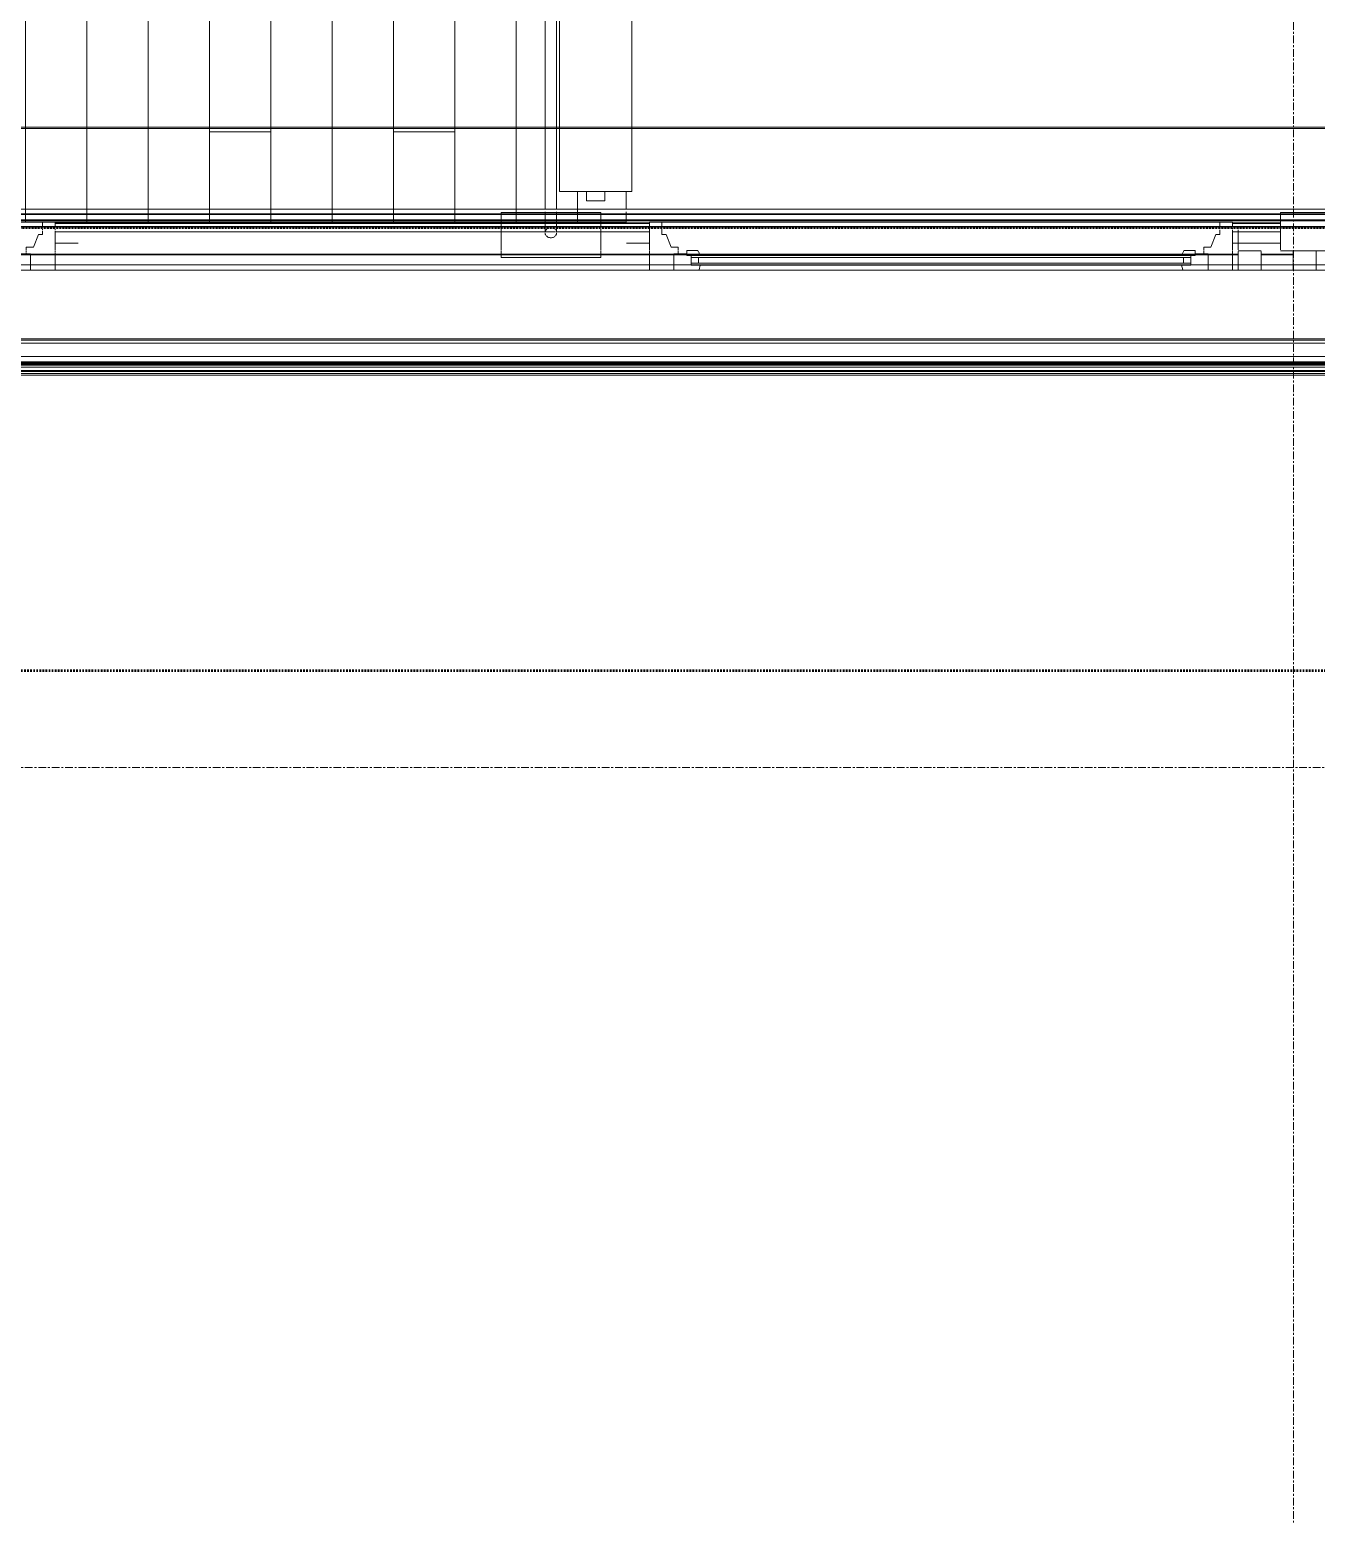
# Model space of a CAD drawing. Header units: inches. Extents: x -4235 to -464, y 9767 to 12269.
# Drawn here: x -2255.8 to -2171.8, y 10767.5 to 10864.3 of the extents above; entities that cross this region are included whole.
import ezdxf

# ---------------------------------------------------------------- set-up
doc = ezdxf.new("R2010")
doc.units = ezdxf.units.IN
doc.header["$MEASUREMENT"] = 0
doc.linetypes.add('Dash 1_16_', pattern=[0.125, 0.0625, -0.0625])
doc.linetypes.add('Grid Line 1_2_', pattern=[0.875, 0.5, -0.125, 0.125, -0.125])
for name, color, linetype, lineweight in [('A-FLOR-1', 192, 'Continuous', 9), ('A-FLOR-HRAL', 11, 'Continuous', 9), ('A-FLOR-PATT-1', 9, 'Continuous', 9), ('A-GLAZ-1', 151, 'Continuous', 9), ('A-GLAZ-2', 151, 'Continuous', 20), ('A-GLAZ-CWMG', 51, 'Continuous', 9), ('A-ROOF-1', 10, 'Dash 1_16_', 9), ('A-WALL-1', 113, 'Continuous', 9), ('C-PROP-LINE-1', 91, 'Dash 1_16_', 50), ('S-GRID-1', 1, 'Grid Line 1_2_', 9)]:
    doc.layers.add(name, color=color, linetype=linetype, lineweight=lineweight)

# ---------------------------------------------------------------- blocks, each defined once
blk = doc.blocks.new('Basic Wall _ EXT - FIBER CEMENT - LARGE - ___-2505166-BACKGROUND - ROOF PLAN')
at = {"layer": 'A-WALL-1'}
for p, q in [((-2225.02, 10851.714), (-2254.112, 10851.714)), ((-2225.02, 10851.714), (-2254.112, 10851.714)), ((-2254.112, 10851.682), (-2225.02, 10851.682)), ((-2225.02, 10851.682), (-2254.112, 10851.682)), ((-2224.916, 10851.714), (-2224.994, 10851.714)), ((-2224.916, 10851.714), (-2224.994, 10851.714)), ((-2224.993, 10851.682), (-2224.916, 10851.682)), ((-2224.916, 10851.682), (-2224.993, 10851.682)), ((-2222.144, 10851.714), (-2224.909, 10851.714)), ((-2222.144, 10851.714), (-2224.909, 10851.714)), ((-2224.909, 10851.682), (-2222.144, 10851.682)), ((-2222.144, 10851.682), (-2224.909, 10851.682)), ((-2222.035, 10851.714), (-2222.094, 10851.714)), ((-2222.035, 10851.714), (-2222.094, 10851.714)), ((-2222.094, 10851.682), (-2222.035, 10851.682)), ((-2222.035, 10851.682), (-2222.094, 10851.682)), ((-2221.957, 10851.714), (-2222.035, 10851.714)), ((-2221.957, 10851.714), (-2222.035, 10851.714)), ((-2222.035, 10851.682), (-2221.957, 10851.682)), ((-2221.957, 10851.682), (-2222.035, 10851.682)), ((-2221.867, 10851.714), (-2221.957, 10851.714)), ((-2221.867, 10851.714), (-2221.957, 10851.714)), ((-2221.957, 10851.682), (-2221.867, 10851.682)), ((-2221.867, 10851.682), (-2221.957, 10851.682)), ((-2221.77, 10851.714), (-2221.867, 10851.714)), ((-2221.77, 10851.714), (-2221.867, 10851.714)), ((-2221.867, 10851.682), (-2221.77, 10851.682)), ((-2221.77, 10851.682), (-2221.867, 10851.682)), ((-2221.673, 10851.714), (-2221.77, 10851.714)), ((-2221.673, 10851.714), (-2221.77, 10851.714)), ((-2221.77, 10851.682), (-2221.673, 10851.682)), ((-2221.673, 10851.682), (-2221.77, 10851.682)), ((-2221.583, 10851.714), (-2221.672, 10851.714)), ((-2221.583, 10851.714), (-2221.672, 10851.714)), ((-2221.672, 10851.682), (-2221.582, 10851.682)), ((-2221.582, 10851.682), (-2221.672, 10851.682)), ((-2221.505, 10851.714), (-2221.578, 10851.714)), ((-2221.505, 10851.714), (-2221.578, 10851.714)), ((-2221.569, 10851.682), (-2221.505, 10851.682)), ((-2221.505, 10851.682), (-2221.569, 10851.682)), ((-2221.445, 10851.714), (-2221.504, 10851.714)), ((-2221.445, 10851.714), (-2221.504, 10851.714)), ((-2221.504, 10851.682), (-2221.445, 10851.682)), ((-2221.445, 10851.682), (-2221.504, 10851.682)), ((-2218.63, 10851.714), (-2221.395, 10851.714)), ((-2218.63, 10851.714), (-2221.395, 10851.714)), ((-2221.395, 10851.682), (-2218.63, 10851.682)), ((-2218.63, 10851.682), (-2221.395, 10851.682)), ((-2218.52, 10851.714), (-2218.605, 10851.714)), ((-2218.52, 10851.714), (-2218.605, 10851.714)), ((-2218.604, 10851.682), (-2218.52, 10851.682)), ((-2218.52, 10851.682), (-2218.604, 10851.682)), ((-2215.335, 10851.714), (-2218.52, 10851.714)), ((-2215.335, 10851.714), (-2218.52, 10851.714)), ((-2218.52, 10851.682), (-2215.335, 10851.682)), ((-2215.335, 10851.682), (-2218.52, 10851.682)), ((-2174.186, 10851.714), (-2177.312, 10851.714)), ((-2174.186, 10851.714), (-2177.312, 10851.714)), ((-2177.312, 10851.682), (-2174.186, 10851.682)), ((-2174.186, 10851.682), (-2177.312, 10851.682)), ((-2225.02, 10849.671), (-2254.112, 10849.671)), ((-2225.02, 10849.671), (-2254.112, 10849.671)), ((-2254.112, 10849.639), (-2225.02, 10849.639)), ((-2225.02, 10849.639), (-2254.112, 10849.639)), ((-2224.917, 10849.671), (-2225.02, 10849.671)), ((-2224.917, 10849.671), (-2225.02, 10849.671)), ((-2225.02, 10849.639), (-2224.916, 10849.639)), ((-2224.916, 10849.639), (-2225.02, 10849.639)), ((-2224.609, 10849.671), (-2224.909, 10849.671)), ((-2224.609, 10849.671), (-2224.909, 10849.671)), ((-2224.909, 10849.639), (-2224.606, 10849.639)), ((-2224.606, 10849.639), (-2224.909, 10849.639)), ((-2224.107, 10849.671), (-2224.584, 10849.671)), ((-2224.107, 10849.671), (-2224.584, 10849.671)), ((-2224.584, 10849.639), (-2224.102, 10849.639)), ((-2224.102, 10849.639), (-2224.584, 10849.639)), ((-2218.995, 10849.671), (-2224.068, 10849.671)), ((-2218.995, 10849.671), (-2224.068, 10849.671)), ((-2224.068, 10849.639), (-2218.989, 10849.639)), ((-2218.989, 10849.639), (-2224.068, 10849.639)), ((-2218.655, 10849.671), (-2218.955, 10849.671)), ((-2218.655, 10849.671), (-2218.955, 10849.671)), ((-2218.955, 10849.639), (-2218.652, 10849.639)), ((-2218.652, 10849.639), (-2218.955, 10849.639)), ((-2218.528, 10849.671), (-2218.63, 10849.671)), ((-2218.528, 10849.671), (-2218.63, 10849.671)), ((-2218.63, 10849.639), (-2218.527, 10849.639)), ((-2218.527, 10849.639), (-2218.63, 10849.639)), ((-2215.335, 10849.671), (-2218.528, 10849.671)), ((-2215.335, 10849.671), (-2218.528, 10849.671)), ((-2218.527, 10849.639), (-2215.335, 10849.639)), ((-2215.335, 10849.639), (-2218.527, 10849.639)), ((-2176.936, 10849.671), (-2177.312, 10849.671)), ((-2176.936, 10849.671), (-2177.312, 10849.671)), ((-2177.312, 10849.639), (-2176.936, 10849.639)), ((-2176.936, 10849.639), (-2177.312, 10849.639)), ((-2173.342, 10849.671), (-2175.436, 10849.671)), ((-2173.342, 10849.671), (-2175.436, 10849.671)), ((-2175.436, 10849.639), (-2173.342, 10849.639)), ((-2173.342, 10849.639), (-2175.436, 10849.639))]:
    blk.add_line(p, q, dxfattribs=at)
blk = doc.blocks.new('Basic Wall _ EXT - FIBER CEMENT - LARGE - ___-2162459-BACKGROUND - ROOF PLAN')
at = {"layer": 'A-WALL-1'}
for p, q in [((-2067.924, 10852.599), (-2533.319, 10852.599)), ((-2067.924, 10852.296), (-2533.319, 10852.296)), ((-2174.186, 10852.296), (-2533.319, 10852.296)), ((-2174.186, 10852.281), (-2533.319, 10852.281)), ((-2174.186, 10852.264), (-2533.319, 10852.264)), ((-2067.924, 10852.264), (-2533.319, 10852.264)), ((-2174.186, 10852.257), (-2533.319, 10852.257)), ((-2176.936, 10849.671), (-2530.444, 10849.671)), ((-2176.936, 10849.671), (-2530.444, 10849.671)), ((-2530.444, 10849.639), (-2176.936, 10849.639)), ((-2176.936, 10849.639), (-2530.444, 10849.639)), ((-2173.342, 10849.671), (-2175.436, 10849.671)), ((-2173.342, 10849.671), (-2175.436, 10849.671)), ((-2175.436, 10849.639), (-2173.342, 10849.639)), ((-2173.342, 10849.639), (-2175.436, 10849.639))]:
    blk.add_line(p, q, dxfattribs=at)
blk = doc.blocks.new('Basic Wall _ EXT - FIBER CEMENT - SMALL - ___-2145933-BACKGROUND - ROOF PLAN')
at = {"layer": 'A-WALL-1'}
for p, q in [((-3394.939, 10857.875), (-2061.814, 10857.875)), ((-2061.814, 10857.875), (-3394.939, 10857.875)), ((-2061.735, 10857.953), (-3394.86, 10857.953)), ((-2061.735, 10857.953), (-3394.86, 10857.953)), ((-2068.295, 10851.393), (-3401.42, 10851.393)), ((-2068.295, 10851.393), (-3401.42, 10851.393)), ((-2068.216, 10851.472), (-3401.341, 10851.472)), ((-2067.837, 10851.851), (-3400.962, 10851.851)), ((-2067.77, 10851.918), (-3400.895, 10851.918)), ((-2070.722, 10848.966), (-3403.847, 10848.966)), ((-2077.174, 10848.966), (-3401.424, 10848.966)), ((-3408.952, 10843.861), (-2075.827, 10843.861)), ((-2075.827, 10843.861), (-3408.952, 10843.861)), ((-2075.623, 10844.065), (-3408.748, 10844.065)), ((-2075.623, 10844.065), (-3408.748, 10844.065)), ((-2075.545, 10844.144), (-3408.67, 10844.144)), ((-2075.545, 10844.144), (-3408.67, 10844.144)), ((-3410.521, 10842.292), (-2077.396, 10842.292)), ((-3410.374, 10842.44), (-2077.249, 10842.44)), ((-2077.238, 10842.45), (-3410.363, 10842.45)), ((-2077.204, 10842.485), (-3410.329, 10842.485)), ((-2077.176, 10842.512), (-3410.301, 10842.512)), ((-2077.171, 10842.518), (-3410.296, 10842.518)), ((-2077.168, 10842.52), (-3410.293, 10842.52)), ((-2077.107, 10842.582), (-3410.232, 10842.582)), ((-2077.096, 10842.593), (-3410.221, 10842.593)), ((-2077.049, 10842.639), (-3410.174, 10842.639)), ((-3409.822, 10842.991), (-2076.697, 10842.991)), ((-2076.697, 10842.991), (-3409.822, 10842.991)), ((-2077.908, 10841.78), (-3411.033, 10841.78)), ((-2077.798, 10841.89), (-3410.923, 10841.89)), ((-2077.671, 10842.017), (-3410.796, 10842.017)), ((-2077.604, 10842.084), (-3410.729, 10842.084))]:
    blk.add_line(p, q, dxfattribs=at)
blk = doc.blocks.new('Rectangular Mullion - Stud - Vertical-V122-BACKGROUND - ROOF PLAN')
at = {"layer": 'A-GLAZ-CWMG'}
for p, q in [((-1.5, -1.5), (-1.5, -1.827)), ((-1.5, -1.827), (-1.5, -2.652)), ((0, -1.827), (0, -1.5)), ((0, -2.652), (0, -1.827)), ((-1.5, -2.657), (-1.5, -2.711)), ((-1.5, -2.75), (0, -2.75)), ((0, -2.711), (0, -2.657))]:
    blk.add_line(p, q, dxfattribs=at)
blk = doc.blocks.new('Rectangular Mullion - Stud - Vertical-V123-BACKGROUND - ROOF PLAN')
at = {"layer": 'A-GLAZ-CWMG'}
for p, q in [((0, -1.827), (0, -1.5)), ((0, -2.652), (0, -1.827)), ((1.5, -1.5), (1.5, -1.827)), ((1.5, -1.827), (1.5, -2.652)), ((0, -2.711), (0, -2.657)), ((1.5, -2.75), (0, -2.75)), ((1.5, -2.657), (1.5, -2.711))]:
    blk.add_line(p, q, dxfattribs=at)
blk = doc.blocks.new('Rectangular Mullion - Profile_Polycarbonate_Upper and left-1997934-BACKGROUND - ROOF PLAN')
at = {"layer": 'A-GLAZ-CWMG'}
for p, q in [((-2174.186, 10852.296), (-2174.186, 10852.389)), ((-2072.174, 10852.389), (-2174.186, 10852.389)), ((-2174.186, 10851.918), (-2174.186, 10852.296)), ((-2072.174, 10852.389), (-2072.174, 10852.296)), ((-2072.174, 10852.296), (-2072.174, 10851.918)), ((-2174.186, 10851.509), (-2174.186, 10851.918)), ((-2174.186, 10851.301), (-2174.186, 10851.349)), ((-2174.186, 10851.239), (-2174.186, 10851.284)), ((-2174.186, 10851.176), (-2174.186, 10851.234)), ((-2174.186, 10851.116), (-2174.186, 10851.171)), ((-2174.186, 10851.063), (-2174.186, 10851.112)), ((-2174.186, 10849.955), (-2174.186, 10851.059)), ((-2072.174, 10851.918), (-2072.174, 10851.509)), ((-2072.174, 10851.354), (-2072.174, 10851.297)), ((-2072.174, 10851.297), (-2072.174, 10851.235)), ((-2072.174, 10851.234), (-2072.174, 10851.172)), ((-2072.174, 10851.171), (-2072.174, 10851.112)), ((-2072.174, 10851.112), (-2072.174, 10851.059)), ((-2072.174, 10851.059), (-2072.174, 10849.906)), ((-2174.186, 10849.889), (-2173.342, 10849.889)), ((-2171.842, 10849.889), (-2153.658, 10849.889)), ((-2152.158, 10849.889), (-2133.975, 10849.889)), ((-2132.475, 10849.889), (-2114.291, 10849.889)), ((-2112.791, 10849.889), (-2094.607, 10849.889)), ((-2093.107, 10849.889), (-2077.174, 10849.889)), ((-2077.131, 10849.889), (-2076.424, 10849.889))]:
    blk.add_line(p, q, dxfattribs=at)
blk = doc.blocks.new('Window-Double_Hung-Andersen-400_Series-Tilt_Wash - DOUBLE HUNG - COTTAGE - 3RD FLOOR-V128-BACKGROUND - ROOF PLAN')
at = {"layer": 'A-GLAZ-1'}
for p, q in [((-16.293, 2.5), (-15.699, 2.5)), ((-16.293, 2.125), (-15.699, 2.125)), ((-15.824, 2.5), (-15.824, 2.125)), ((-15.699, 2.625), (15.699, 2.625)), ((-15.699, 2.5), (15.699, 2.5)), ((-15.699, 2.125), (15.699, 2.125)), ((-15.699, 2), (15.699, 2)), ((16.293, 2.5), (15.699, 2.5)), ((16.293, 2.125), (15.699, 2.125)), ((15.824, 2.5), (15.824, 2.125))]:
    blk.add_line(p, q, dxfattribs=at)
at = {"layer": 'A-GLAZ-2'}
for p, q in [((19.012, 4.812), (-19.012, 4.812)), ((-19.012, 4.812), (-19.012, 4.558)), ((-19.012, 4.345), (-19.012, 4.289)), ((-19.012, 4.283), (-19.012, 4.227)), ((-19.012, 4.22), (-19.012, 4.166)), ((-19.012, 4.16), (-19.012, 4.113)), ((-19.012, 4.107), (-19.012, 3.003)), ((-18.199, 4.812), (-18.199, 4.558)), ((-18.199, 4.345), (-18.199, 4.289)), ((-18.199, 4.283), (-18.199, 4.226)), ((-18.199, 4.22), (-18.199, 4.166)), ((-18.199, 4.16), (-18.199, 4.113)), ((-18.199, 4.107), (-18.199, 4)), ((-18.199, 4), (-17.925, 4)), ((-17.925, 4), (-17.605, 3.187)), ((17.925, 4), (17.605, 3.187)), ((18.199, 4), (17.925, 4)), ((18.199, 4.812), (18.199, 4.558)), ((18.199, 4.395), (18.199, 4.35)), ((18.199, 4.283), (18.199, 4.225)), ((18.199, 4.22), (18.199, 4.165)), ((18.199, 4.16), (18.199, 4.111)), ((18.199, 4.107), (18.199, 4)), ((19.012, 4.558), (19.012, 4.812)), ((19.012, 4.35), (19.012, 4.396)), ((19.012, 4.225), (19.012, 4.283)), ((19.012, 4.165), (19.012, 4.22)), ((19.012, 4.111), (19.012, 4.16)), ((19.012, 3.003), (19.012, 4.107)), ((-19.012, 3.437), (-20.512, 3.437)), ((-19.012, 2.954), (-19.012, 2.904)), ((-17.605, 3.187), (-17.137, 3.187)), ((-17.137, 3.187), (-17.137, 3.003)), ((-17.137, 2.954), (-17.137, 2.904)), ((-15.855, 2.969), (-16.574, 2.969)), ((-16.574, 2.904), (-16.574, 2.954)), ((-15.849, 2.954), (-15.827, 2.904)), ((15.849, 2.954), (15.826, 2.903)), ((15.855, 2.969), (16.574, 2.969)), ((16.574, 2.903), (16.574, 2.954)), ((17.137, 3.187), (17.137, 3.003)), ((17.605, 3.187), (17.137, 3.187)), ((17.137, 2.954), (17.137, 2.903)), ((19.012, 3.437), (20.512, 3.437)), ((19.012, 2.903), (19.012, 2.954)), ((-19.012, 2.898), (-19.012, 2.846)), ((-19.012, 2.84), (-19.012, 2.719)), ((-19.012, 2.687), (-19.012, 2.014)), ((-19.012, 2.014), (-19.012, 1.688)), ((-17.418, 2.75), (-16.574, 2.75)), ((-17.418, 2.687), (-17.418, 2.014)), ((-17.418, 2.014), (-17.418, 1.688)), ((-17.137, 2.898), (-17.137, 2.846)), ((-17.137, 2.84), (-17.137, 2.78)), ((-16.574, 2.846), (-16.574, 2.898)), ((-16.574, 2.719), (-16.574, 2.84)), ((-16.574, 2.625), (-16.574, 2.687)), ((-15.702, 2.625), (-16.574, 2.625)), ((-16.293, 2.625), (-16.293, 2.014)), ((-15.699, 2), (-16.293, 2)), ((-15.824, 2.898), (-15.801, 2.846)), ((-15.798, 2.84), (-15.744, 2.719)), ((-15.777, 1.688), (-15.699, 2)), ((-15.73, 2.687), (-15.702, 2.625)), ((15.699, 2), (16.293, 2)), ((15.777, 1.688), (15.699, 2)), ((15.73, 2.687), (15.702, 2.625)), ((15.702, 2.625), (16.574, 2.625)), ((15.798, 2.84), (15.762, 2.76)), ((15.824, 2.898), (15.8, 2.845)), ((16.293, 2.625), (16.293, 2.014)), ((16.574, 2.845), (16.574, 2.898)), ((16.574, 2.759), (16.574, 2.84)), ((17.418, 2.75), (16.574, 2.75)), ((16.574, 2.625), (16.574, 2.687)), ((17.137, 2.898), (17.137, 2.844)), ((17.137, 2.84), (17.137, 2.759)), ((17.418, 2.687), (17.418, 2.014)), ((17.418, 2.014), (17.418, 1.688)), ((19.012, 2.844), (19.012, 2.898)), ((19.012, 2.758), (19.012, 2.84)), ((19.012, 2.014), (19.012, 2.687)), ((19.012, 1.688), (19.012, 2.014))]:
    blk.add_line(p, q, dxfattribs=at)
blk = doc.blocks.new('Window-Double_Hung-Andersen-400_Series-Tilt_Wash - DOUBLE HUNG - COTTAGE - 3RD FLOOR-V141-BACKGROUND - ROOF PLAN')
at = {"layer": 'A-GLAZ-1'}
for p, q in [((-16.293, -2.125), (-15.699, -2.125)), ((-16.293, -2.5), (-15.699, -2.5)), ((-15.824, -2.5), (-15.824, -2.147)), ((-15.699, -2), (15.699, -2)), ((-15.699, -2.125), (15.699, -2.125)), ((-15.699, -2.5), (15.699, -2.5)), ((-15.699, -2.625), (15.699, -2.625)), ((16.293, -2.125), (15.699, -2.125)), ((16.293, -2.5), (15.699, -2.5)), ((15.824, -2.5), (15.824, -2.125))]:
    blk.add_line(p, q, dxfattribs=at)
at = {"layer": 'A-GLAZ-2'}
for p, q in [((-19.012, -2.014), (-19.012, -1.688)), ((-17.418, -2.014), (-17.418, -1.688)), ((-15.777, -1.688), (-15.699, -2)), ((15.777, -1.688), (15.699, -2)), ((17.418, -2.014), (17.418, -1.688)), ((19.012, -1.688), (19.012, -2.014)), ((-19.012, -2.688), (-19.012, -2.014)), ((-19.012, -2.804), (-19.012, -2.719)), ((-19.012, -2.898), (-19.012, -2.848)), ((-17.418, -2.688), (-17.418, -2.014)), ((-17.418, -2.75), (-16.574, -2.75)), ((-17.137, -2.805), (-17.137, -2.75)), ((-17.137, -2.898), (-17.137, -2.848)), ((-16.574, -2.625), (-16.574, -2.688)), ((-15.702, -2.625), (-16.574, -2.625)), ((-16.574, -2.719), (-16.574, -2.805)), ((-16.574, -2.848), (-16.574, -2.898)), ((-15.699, -2), (-16.293, -2)), ((-16.293, -2.625), (-16.293, -2.014)), ((-15.824, -2.898), (-15.802, -2.848)), ((-15.783, -2.806), (-15.744, -2.719)), ((-15.73, -2.688), (-15.702, -2.625)), ((15.699, -2), (16.293, -2)), ((15.73, -2.688), (15.702, -2.625)), ((15.702, -2.625), (16.574, -2.625)), ((15.791, -2.825), (15.744, -2.719)), ((15.824, -2.898), (15.802, -2.849)), ((16.293, -2.625), (16.293, -2.014)), ((16.574, -2.625), (16.574, -2.688)), ((16.574, -2.719), (16.574, -2.825)), ((17.418, -2.75), (16.574, -2.75)), ((16.574, -2.849), (16.574, -2.898)), ((17.137, -2.826), (17.137, -2.75)), ((17.137, -2.898), (17.137, -2.849)), ((17.418, -2.688), (17.418, -2.014)), ((19.012, -2.014), (19.012, -2.688)), ((19.012, -2.719), (19.012, -2.827)), ((19.012, -2.849), (19.012, -2.898)), ((-19.012, -3.437), (-20.512, -3.437)), ((-19.012, -2.954), (-19.012, -2.906)), ((-19.012, -4.107), (-19.012, -3.003)), ((-17.925, -4), (-17.605, -3.187)), ((-17.605, -3.187), (-17.137, -3.187)), ((-17.137, -2.954), (-17.137, -2.906)), ((-17.137, -3.187), (-17.137, -3.003)), ((-16.574, -2.906), (-16.574, -2.954)), ((-15.855, -2.969), (-16.574, -2.969)), ((-15.849, -2.954), (-15.828, -2.906)), ((15.849, -2.954), (15.828, -2.907)), ((15.855, -2.969), (16.574, -2.969)), ((16.574, -2.907), (16.574, -2.954)), ((17.137, -2.954), (17.137, -2.908)), ((17.137, -3.187), (17.137, -3.003)), ((17.605, -3.187), (17.137, -3.187)), ((17.925, -4), (17.605, -3.187)), ((19.012, -2.908), (19.012, -2.954)), ((19.012, -3.003), (19.012, -4.107)), ((19.012, -3.437), (20.512, -3.437)), ((-19.012, -4.16), (-19.012, -4.114)), ((-19.012, -4.22), (-19.012, -4.168)), ((-19.012, -4.345), (-19.012, -4.291)), ((-19.012, -4.812), (-19.012, -4.558)), ((19.012, -4.812), (-19.012, -4.812)), ((-18.199, -4), (-17.925, -4)), ((-18.199, -4.107), (-18.199, -4)), ((-18.199, -4.16), (-18.199, -4.114)), ((-18.199, -4.22), (-18.199, -4.168)), ((-18.199, -4.345), (-18.199, -4.291)), ((-18.199, -4.812), (-18.199, -4.558)), ((18.199, -4), (17.925, -4)), ((18.199, -4.107), (18.199, -4)), ((18.199, -4.283), (18.199, -4.23)), ((18.199, -4.345), (18.199, -4.293)), ((18.199, -4.812), (18.199, -4.558)), ((19.012, -4.23), (19.012, -4.283)), ((19.012, -4.293), (19.012, -4.345)), ((19.012, -4.358), (19.012, -4.402)), ((19.012, -4.558), (19.012, -4.812))]:
    blk.add_line(p, q, dxfattribs=at)
blk = doc.blocks.new('Railing - Baluster_01-V162-BACKGROUND - ROOF PLAN')
at = {"layer": 'A-FLOR-HRAL'}
for p, q in [((-0.591, 1.181), (0.591, 1.181)), ((-0.591, 0.591), (-0.591, 1.181)), ((0.591, 1.181), (0.591, 0.591))]:
    blk.add_line(p, q, dxfattribs=at)
blk = doc.blocks.new('Railing - Railing-2700266-BACKGROUND - ROOF PLAN')
at = {"layer": 'A-FLOR-HRAL'}
for p, q in [((-2216.487, 10917.002), (-2330.536, 10917.002)), ((-2330.536, 10917.002), (-2330.536, 10857.953)), ((-2216.487, 10857.953), (-2216.487, 10917.002)), ((-2325.812, 10912.277), (-2221.211, 10912.277)), ((-2325.812, 10857.953), (-2325.812, 10912.277)), ((-2221.211, 10912.277), (-2221.211, 10857.953)), ((-2330.536, 10857.953), (-2330.536, 10857.875)), ((-2330.536, 10857.875), (-2330.536, 10853.752)), ((-2325.812, 10857.875), (-2325.812, 10857.953)), ((-2325.812, 10853.752), (-2325.812, 10857.875)), ((-2221.211, 10857.953), (-2221.211, 10857.875)), ((-2221.211, 10857.875), (-2221.211, 10853.752)), ((-2216.487, 10857.875), (-2216.487, 10857.953)), ((-2216.487, 10853.752), (-2216.487, 10857.875)), ((-2330.064, 10853.752), (-2330.536, 10853.752)), ((-2326.284, 10853.752), (-2330.064, 10853.752)), ((-2325.812, 10853.752), (-2326.284, 10853.752)), ((-2220.739, 10853.752), (-2221.211, 10853.752)), ((-2216.959, 10853.752), (-2220.739, 10853.752)), ((-2216.487, 10853.752), (-2216.959, 10853.752))]:
    blk.add_line(p, q, dxfattribs=at)
for points, knots in [([(-2330.536, 10917.002), (-2330.536, 10917.002), (-2330.528, 10916.993), (-2330.501, 10916.967), (-2330.474, 10916.939), (-2330.445, 10916.911), (-2330.419, 10916.885), (-2330.391, 10916.856), (-2330.352, 10916.818), (-2330.309, 10916.775), (-2330.273, 10916.738), (-2330.235, 10916.701), (-2330.167, 10916.632), (-2330.106, 10916.57), (-2330.064, 10916.529)], [0, 0, 0, 0, 0.166667, 0.25, 0.333333, 0.416667, 0.458333, 0.5, 0.583333, 0.666667, 0.708333, 0.75, 0.833333, 1, 1, 1, 1]), ([(-2216.487, 10917.002), (-2216.487, 10917.001), (-2216.495, 10916.994), (-2216.522, 10916.967), (-2216.549, 10916.939), (-2216.578, 10916.911), (-2216.604, 10916.884), (-2216.632, 10916.857), (-2216.671, 10916.818), (-2216.714, 10916.775), (-2216.75, 10916.738), (-2216.788, 10916.701), (-2216.856, 10916.632), (-2216.918, 10916.571), (-2216.959, 10916.529)], [0, 0, 0, 0, 0.166667, 0.25, 0.333333, 0.416667, 0.458333, 0.5, 0.583333, 0.666667, 0.708333, 0.75, 0.833333, 1, 1, 1, 1]), ([(-2326.284, 10912.75), (-2326.242, 10912.708), (-2326.181, 10912.647), (-2326.103, 10912.568), (-2326.057, 10912.522), (-2326.022, 10912.487), (-2325.988, 10912.453), (-2325.957, 10912.422), (-2325.929, 10912.394), (-2325.903, 10912.368), (-2325.874, 10912.339), (-2325.847, 10912.312), (-2325.82, 10912.285), (-2325.812, 10912.277), (-2325.812, 10912.277)], [0, 0, 0, 0, 0.166667, 0.25, 0.333333, 0.375, 0.416667, 0.5, 0.541667, 0.583333, 0.666667, 0.75, 0.833333, 1, 1, 1, 1]), ([(-2220.739, 10912.75), (-2220.78, 10912.707), (-2220.842, 10912.647), (-2220.92, 10912.568), (-2220.966, 10912.522), (-2221.001, 10912.487), (-2221.035, 10912.453), (-2221.066, 10912.422), (-2221.094, 10912.394), (-2221.12, 10912.368), (-2221.149, 10912.339), (-2221.177, 10912.312), (-2221.203, 10912.285), (-2221.211, 10912.277), (-2221.211, 10912.277)], [0, 0, 0, 0, 0.166667, 0.25, 0.333333, 0.375, 0.416667, 0.5, 0.541667, 0.583333, 0.666667, 0.75, 0.833333, 1, 1, 1, 1])]:
    blk.add_open_spline(points, degree=3, knots=knots, dxfattribs=at)
at = {"rotation": 180}
blk.add_blockref('Railing - Baluster_01-V162-BACKGROUND - ROOF PLAN', (-2218.849, 10854.342), dxfattribs=at)
blk = doc.blocks.new('Walls 118 - Walls 1-2567903-BACKGROUND - ROOF PLAN')
at = {"layer": 'A-WALL-1'}
for p, q in [((-2222.145, 10912.277), (-2222.145, 10857.953)), ((-2221.395, 10857.953), (-2221.395, 10912.277)), ((-2222.145, 10857.953), (-2222.145, 10857.875)), ((-2222.145, 10857.875), (-2222.145, 10852.59)), ((-2221.395, 10857.875), (-2221.395, 10857.953)), ((-2221.395, 10852.59), (-2221.395, 10857.875)), ((-2225.02, 10852.382), (-2225.02, 10852.296)), ((-2222.611, 10852.382), (-2225.02, 10852.382)), ((-2225.02, 10852.382), (-2224.584, 10852.382)), ((-2225.02, 10852.257), (-2225.02, 10851.918)), ((-2224.584, 10852.382), (-2220.145, 10852.382)), ((-2222.148, 10852.382), (-2222.611, 10852.382)), ((-2222.145, 10852.433), (-2222.145, 10852.382)), ((-2222.145, 10852.382), (-2222.145, 10852.296)), ((-2222.145, 10852.257), (-2222.145, 10851.918)), ((-2222.038, 10852.382), (-2222.097, 10852.382)), ((-2221.96, 10852.382), (-2222.037, 10852.382)), ((-2221.869, 10852.382), (-2221.959, 10852.382)), ((-2221.771, 10852.382), (-2221.868, 10852.382)), ((-2221.673, 10852.382), (-2221.77, 10852.382)), ((-2221.581, 10852.382), (-2221.671, 10852.382)), ((-2221.503, 10852.382), (-2221.58, 10852.382)), ((-2221.443, 10852.382), (-2221.502, 10852.382)), ((-2221.395, 10852.382), (-2221.395, 10852.433)), ((-2221.395, 10852.296), (-2221.395, 10852.382)), ((-2221.395, 10851.918), (-2221.395, 10852.257)), ((-2220.145, 10852.382), (-2221.391, 10852.382)), ((-2219.471, 10852.382), (-2220.145, 10852.382)), ((-2220.145, 10852.382), (-2219.471, 10852.382)), ((-2218.63, 10852.382), (-2219.471, 10852.382)), ((-2219.471, 10852.382), (-2218.52, 10852.382)), ((-2218.52, 10852.382), (-2218.63, 10852.382)), ((-2218.52, 10852.296), (-2218.52, 10852.382)), ((-2218.52, 10851.918), (-2218.52, 10852.257)), ((-2225.02, 10851.918), (-2225.02, 10851.509)), ((-2225.02, 10851.297), (-2225.02, 10851.242)), ((-2225.02, 10851.228), (-2225.02, 10851.179)), ((-2225.02, 10851.171), (-2225.02, 10851.119)), ((-2225.02, 10851.112), (-2225.02, 10851.065)), ((-2225.02, 10851.059), (-2225.02, 10849.955)), ((-2222.145, 10851.918), (-2222.145, 10851.509)), ((-2222.145, 10851.297), (-2222.145, 10851.242)), ((-2222.145, 10851.231), (-2222.145, 10851.179)), ((-2222.145, 10851.171), (-2222.145, 10851.119)), ((-2221.395, 10851.509), (-2221.395, 10851.918)), ((-2221.395, 10851.242), (-2221.395, 10851.297)), ((-2221.395, 10851.179), (-2221.395, 10851.232)), ((-2221.395, 10851.119), (-2221.395, 10851.171)), ((-2218.52, 10851.509), (-2218.52, 10851.918)), ((-2218.52, 10851.241), (-2218.52, 10851.297)), ((-2218.52, 10851.179), (-2218.52, 10851.234)), ((-2218.52, 10851.118), (-2218.52, 10851.171)), ((-2218.52, 10851.065), (-2218.52, 10851.112)), ((-2218.52, 10849.955), (-2218.52, 10851.059)), ((-2225.02, 10849.906), (-2225.02, 10849.857)), ((-2225.02, 10849.85), (-2225.02, 10849.798)), ((-2225.02, 10849.792), (-2225.02, 10849.671)), ((-2225.02, 10849.639), (-2225.02, 10849.445)), ((-2224.909, 10849.445), (-2225.02, 10849.445)), ((-2225.02, 10849.445), (-2219.471, 10849.445)), ((-2224.584, 10849.445), (-2224.909, 10849.445)), ((-2224.068, 10849.445), (-2224.584, 10849.445)), ((-2222.611, 10849.445), (-2224.068, 10849.445)), ((-2221.77, 10849.445), (-2222.611, 10849.445)), ((-2220.145, 10849.445), (-2221.77, 10849.445)), ((-2218.52, 10849.445), (-2220.145, 10849.445)), ((-2219.471, 10849.445), (-2218.52, 10849.445)), ((-2218.52, 10849.856), (-2218.52, 10849.906)), ((-2218.52, 10849.798), (-2218.52, 10849.85)), ((-2218.52, 10849.671), (-2218.52, 10849.792)), ((-2218.52, 10849.445), (-2218.52, 10849.639))]:
    blk.add_line(p, q, dxfattribs=at)
for major_axis, start_param, end_param in [((0.375, 0), 3.173858, 3.403392), ((0.375, 0), 3.403392, 3.665191), ((0.375, 0), 2.619949, 2.795778), ((0.375, 0), 2.36668, 2.580556), ((0.375, 0), 1.832596, 2.024406), ((0.375, 0), 1.696161, 1.832596), ((0.375, 0), 1.308997, 1.445432), ((0.375, 0), 1.11709, 1.308997), ((0.375, 0), 0.560922, 0.774913), ((0.375, 0), 5.759587, 6.25092), ((0.375, 0), 3.665191, 3.926991), ((0.375, 0), 3.926991, 4.45059), ((0.375, 0), 4.45059, 4.712389), ((-0.375, 0), 1.570796, 1.832596), ((0.375, 0), 4.974188, 5.235988), ((0.375, 0), 5.235988, 5.759587)]:
    blk.add_ellipse((-2221.77, 10851.069), major_axis=major_axis, ratio=0.86769, start_param=start_param, end_param=end_param, dxfattribs=at)
blk = doc.blocks.new('Family - ___-2835860-BACKGROUND - ROOF PLAN')
at = {"layer": 'C-PROP-LINE-1'}
blk.add_line((-2067.924, 10851.389), (-3401.424, 10851.389), dxfattribs=at)
blk = doc.blocks.new('Family - ___-2835903-BACKGROUND - ROOF PLAN')
at = {"layer": 'C-PROP-LINE-1'}
blk.add_line((-2096.824, 10822.489), (-3400.924, 10822.489), dxfattribs=at)
blk = doc.blocks.new('Family - ___-2835932-BACKGROUND - ROOF PLAN')
at = {"layer": 'C-PROP-LINE-1'}
blk.add_line((-2067.924, 10851.389), (-3401.424, 10851.389), dxfattribs=at)

msp = doc.modelspace()

# ---------------------------------------------------------------- hatches: boundary and pattern name
at = {"layer": 'A-FLOR-PATT-1'}
h = msp.add_hatch(dxfattribs=at)
h.set_pattern_fill('FP_24', color=256, style=0, pattern_type=2)
h.set_pattern_definition([(270, (-2992.047, 9809.639), (4, 2e-16), []), (0, (-2992.047, 9809.639), (8, 8), [4, -28]), (0, (-2988.047, 9793.639), (8, 8), [4, -28])])
h.paths.add_polyline_path([(-2221.867, 10851.752), (-2216.849, 10851.752), (-2216.849, 10853.752), (-2218.258, 10853.752), (-2218.258, 10853.161), (-2219.44, 10853.161), (-2219.44, 10853.752), (-2221.211, 10853.752), (-2221.251, 10912.277), (-2325.812, 10912.277), (-2325.828, 10853.752), (-2330.174, 10853.752), (-2330.174, 10851.764), (-2221.957, 10851.752)], flags=0)

# ---------------------------------------------------------------- linework, layer by layer
at = {"layer": 'A-FLOR-1'}
for p, q in [((-2216.849, 10852.59), (-2216.849, 10853.752)), ((-2216.849, 10852.296), (-2216.849, 10852.433)), ((-2216.849, 10851.752), (-2216.849, 10852.257)), ((-2254.112, 10851.752), (-2225.02, 10851.752)), ((-2224.996, 10851.752), (-2224.916, 10851.752)), ((-2224.909, 10851.752), (-2222.144, 10851.752)), ((-2222.094, 10851.752), (-2222.035, 10851.752)), ((-2222.035, 10851.752), (-2221.957, 10851.752)), ((-2221.957, 10851.752), (-2221.867, 10851.752)), ((-2221.867, 10851.752), (-2221.77, 10851.752)), ((-2221.77, 10851.752), (-2221.673, 10851.752)), ((-2221.672, 10851.752), (-2221.589, 10851.752)), ((-2221.582, 10851.752), (-2221.505, 10851.752)), ((-2221.504, 10851.752), (-2221.445, 10851.752)), ((-2221.395, 10851.752), (-2218.63, 10851.752)), ((-2218.606, 10851.752), (-2216.849, 10851.752))]:
    msp.add_line(p, q, dxfattribs=at)
at = {"layer": 'A-ROOF-1'}
msp.add_line((-3404.174, 10848.639), (-2077.174, 10848.639), dxfattribs=at)
at = {"layer": 'A-WALL-1'}
for p, q in [((-2072.549, 10851.389), (-3401.424, 10851.389)), ((-2528.773, 10851.389), (-2068.299, 10851.389)), ((-2254.112, 10851.243), (-2254.112, 10851.297)), ((-2254.112, 10851.12), (-2254.112, 10851.171)), ((-2224.916, 10851.139), (-2254.112, 10851.139)), ((-2254.112, 10851.066), (-2254.112, 10851.112)), ((-2254.112, 10849.955), (-2254.112, 10851.059)), ((-2222.144, 10851.139), (-2224.909, 10851.139)), ((-2221.473, 10851.139), (-2222.094, 10851.139)), ((-2215.335, 10851.139), (-2221.395, 10851.139)), ((-2215.335, 10851.297), (-2215.335, 10851.241)), ((-2215.335, 10851.234), (-2215.335, 10851.178)), ((-2215.335, 10851.171), (-2215.335, 10851.118)), ((-2215.335, 10851.112), (-2215.335, 10851.065)), ((-2215.335, 10851.059), (-2215.335, 10849.955)), ((-2177.312, 10851.301), (-2177.312, 10851.348)), ((-2177.312, 10851.177), (-2177.312, 10851.234)), ((-2177.312, 10851.117), (-2177.312, 10851.171)), ((-2176.936, 10851.139), (-2177.312, 10851.139)), ((-2177.312, 10851.063), (-2177.312, 10851.112)), ((-2177.312, 10849.955), (-2177.312, 10851.059)), ((-2176.936, 10851.348), (-2176.936, 10851.301)), ((-2176.936, 10851.234), (-2176.936, 10851.177)), ((-2176.936, 10851.171), (-2176.936, 10851.117)), ((-2176.936, 10851.112), (-2176.936, 10851.063)), ((-2176.936, 10851.059), (-2176.936, 10849.955)), ((-2176.935, 10851.348), (-2176.935, 10851.301)), ((-2176.935, 10851.234), (-2176.935, 10851.177)), ((-2176.935, 10851.171), (-2176.935, 10851.117)), ((-2174.186, 10851.139), (-2176.935, 10851.139)), ((-2176.935, 10851.112), (-2176.935, 10851.063)), ((-2176.935, 10851.059), (-2176.935, 10849.955)), ((-2174.186, 10850.389), (-2176.935, 10850.389)), ((-2254.112, 10849.858), (-2254.112, 10849.906)), ((-2254.112, 10849.8), (-2254.112, 10849.85)), ((-2254.112, 10849.671), (-2254.112, 10849.756)), ((-2254.112, 10848.639), (-2254.112, 10849.639)), ((-2215.335, 10849.906), (-2215.335, 10849.856)), ((-2215.335, 10849.85), (-2215.335, 10849.798)), ((-2215.335, 10849.792), (-2215.335, 10849.671)), ((-2215.335, 10849.639), (-2215.335, 10848.639)), ((-2177.312, 10849.855), (-2177.312, 10849.906)), ((-2177.312, 10849.796), (-2177.312, 10849.85)), ((-2177.312, 10849.71), (-2177.312, 10849.792)), ((-2177.312, 10848.639), (-2177.312, 10849.639)), ((-2173.342, 10849.639), (-2175.436, 10849.639)), ((-2077.174, 10848.639), (-3401.424, 10848.639)), ((-2176.935, 10848.966), (-2176.935, 10848.639)), ((-2077.17, 10842.514), (-3410.299, 10842.514))]:
    msp.add_line(p, q, dxfattribs=at)
at = {"layer": 'S-GRID-1'}
for p, q in [((-2173.324, 9836.18), (-2173.324, 12199.217)), ((-464.451, 10816.189), (-4185.697, 10816.189))]:
    msp.add_line(p, q, dxfattribs=at)

# ---------------------------------------------------------------- block references
at = {"layer": 'A-FLOR-HRAL'}
msp.add_blockref('Railing - Railing-2700266-BACKGROUND - ROOF PLAN', (0, 0), dxfattribs=at)
at = {"layer": 'A-GLAZ-1', "rotation": 180}
msp.add_blockref('Window-Double_Hung-Andersen-400_Series-Tilt_Wash - DOUBLE HUNG - COTTAGE - 3RD FLOOR-V141-BACKGROUND - ROOF PLAN', (-2273.124, 10846.952), dxfattribs=at)
at = {"layer": 'A-GLAZ-1'}
msp.add_blockref('Window-Double_Hung-Andersen-400_Series-Tilt_Wash - DOUBLE HUNG - COTTAGE - 3RD FLOOR-V128-BACKGROUND - ROOF PLAN', (-2196.324, 10846.952), dxfattribs=at)
at = {"layer": 'A-GLAZ-CWMG'}
msp.add_blockref('Rectangular Mullion - Profile_Polycarbonate_Upper and left-1997934-BACKGROUND - ROOF PLAN', (0, 0), dxfattribs=at)
at = {"layer": 'A-GLAZ-CWMG', "rotation": 180}
msp.add_blockref('Rectangular Mullion - Stud - Vertical-V122-BACKGROUND - ROOF PLAN', (-2176.936, 10847.139), dxfattribs=at)
at = {"layer": 'A-GLAZ-CWMG', "extrusion": (0, 0, -1), "rotation": 180}
msp.add_blockref('Rectangular Mullion - Stud - Vertical-V123-BACKGROUND - ROOF PLAN', (2173.342, 10847.139), dxfattribs=at)
at = {"layer": 'A-WALL-1'}
for name in ['Walls 118 - Walls 1-2567903-BACKGROUND - ROOF PLAN', 'Basic Wall _ EXT - FIBER CEMENT - SMALL - ___-2145933-BACKGROUND - ROOF PLAN', 'Basic Wall _ EXT - FIBER CEMENT - LARGE - ___-2162459-BACKGROUND - ROOF PLAN', 'Basic Wall _ EXT - FIBER CEMENT - LARGE - ___-2505166-BACKGROUND - ROOF PLAN']:
    msp.add_blockref(name, (0, 0), dxfattribs=at)
at = {"layer": 'C-PROP-LINE-1'}
for name in ['Family - ___-2835860-BACKGROUND - ROOF PLAN', 'Family - ___-2835932-BACKGROUND - ROOF PLAN', 'Family - ___-2835903-BACKGROUND - ROOF PLAN']:
    msp.add_blockref(name, (0, 0), dxfattribs=at)

doc.saveas('drawing.dxf')
